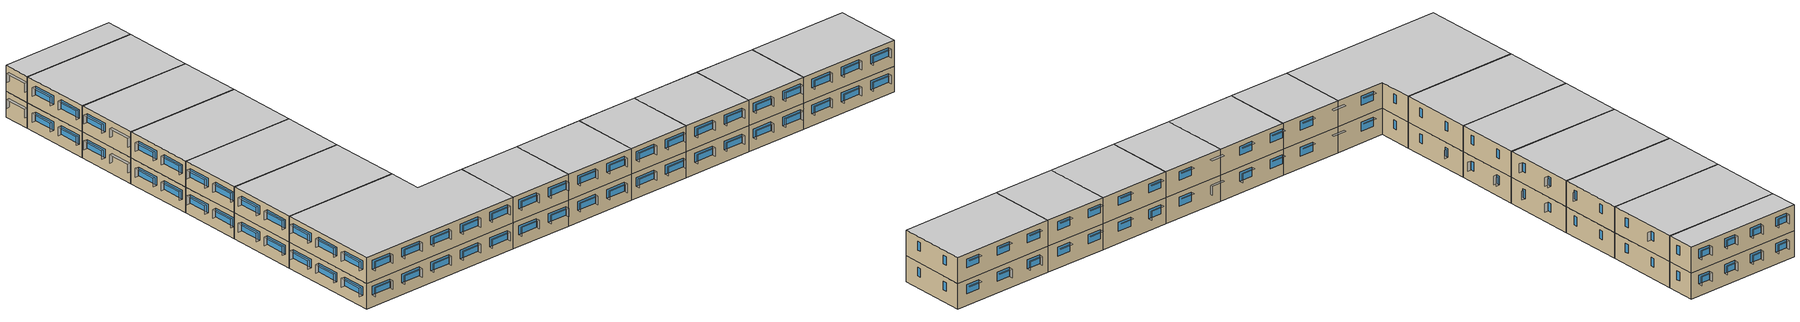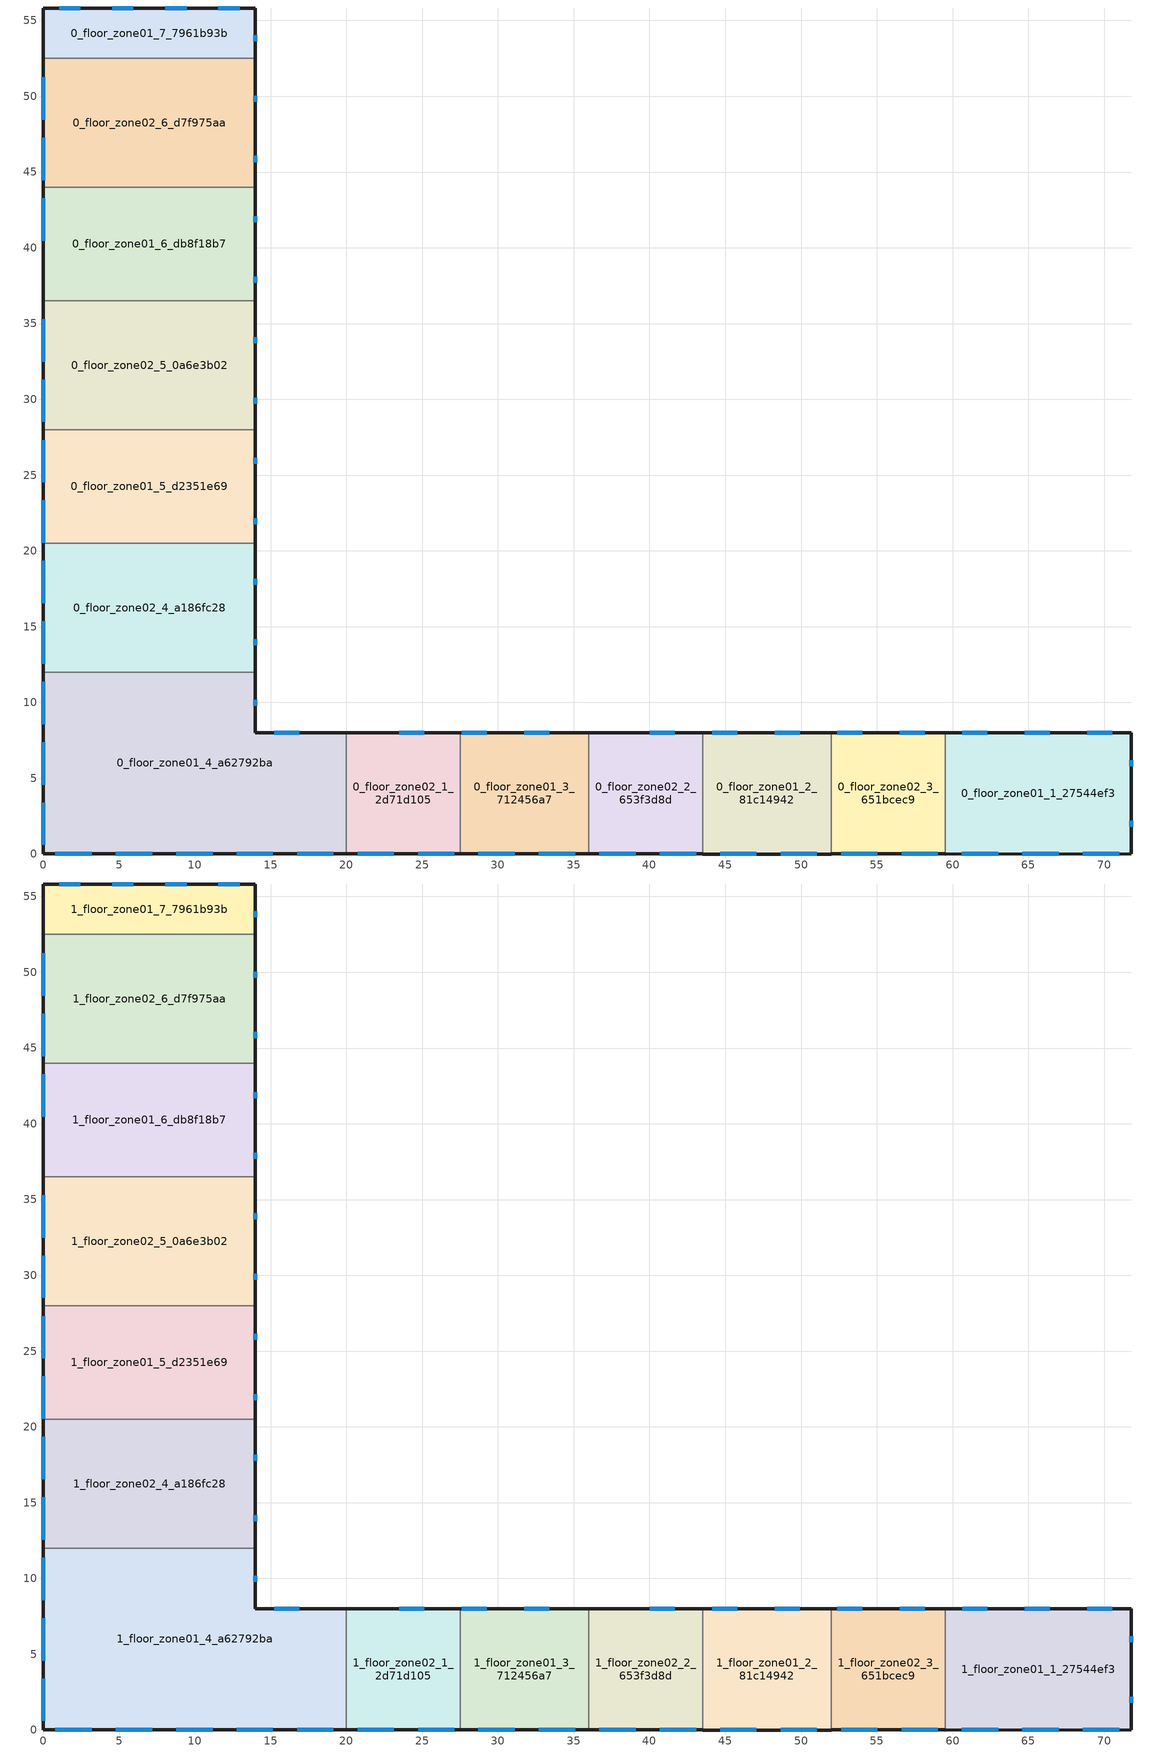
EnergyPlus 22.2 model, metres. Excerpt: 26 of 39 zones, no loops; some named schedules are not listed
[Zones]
0_floor_zone01_1_27544ef3
 floor ground (Floor): 71.79,8 71.79,0 59.5,0 59.5,8 z0
 wall outside (Ext_Wall): 59.5,0 71.79,0 71.79,8 59.5,8 z0:3
 wall to 0_floor_zone02_3_651bcec9 (Generic Interior Wall): 59.5,8 59.5,0 z0:3
 window (Windows): 68.6,0 70.99,0 / 64.61,0 67,0 / 60.62,0 63.01,0 / 71.79,5.8 71.79,6.2 / 71.79,1.8 71.79,2.2 / 62.29,8 60.64,8 / 66.42,8 64.77,8 / 70.55,8 68.9,8 z1.4:2.4
0_floor_zone01_2_81c14942
 floor ground (Floor): 52,8 52,0 43.5,0 43.5,8 z0
 wall outside (Ext_Wall): 52,8 43.5,8 / 43.5,0 52,0 z0:3
 wall to 0_floor_zone02_3_651bcec9 (Generic Interior Wall): 52,0 52,8 z0:3
 wall to 0_floor_zone02_2_653f3d8d (Generic Interior Wall): 43.5,8 43.5,0 z0:3
 window (Windows): 45.78,8 44.13,8 / 49.91,8 48.26,8 / 48.66,0 51.05,0 / 44.67,0 47.06,0 z1.4:2.4
0_floor_zone01_3_712456a7
 floor ground (Floor): 36,8 36,0 27.5,0 27.5,8 z0
 wall outside (Ext_Wall): 36,8 27.5,8 / 27.5,0 36,0 z0:3
 wall to 0_floor_zone02_2_653f3d8d (Generic Interior Wall): 36,0 36,8 z0:3
 wall to 0_floor_zone02_1_2d71d105 (Generic Interior Wall): 27.5,8 27.5,0 z0:3
 window (Windows): 29.27,8 27.62,8 / 33.4,8 31.75,8 / 32.7,0 35.1,0 / 28.71,0 31.11,0 z1.4:2.4
0_floor_zone01_4_a62792ba
 floor ground (Floor): 20,8 20,0 0,0 0,12 14,12 14,8 z0
 wall outside (Ext_Wall): 20,8 14,8 14,12 / 0,12 0,0 20,0 z0:3
 wall to 0_floor_zone02_4_a186fc28 (Generic Interior Wall): 14,12 0,12 z0:3
 wall to 0_floor_zone02_1_2d71d105 (Generic Interior Wall): 20,0 20,8 z0:3
 window (Windows): 16.89,8 15.24,8 / 14,9.79 14,10.19 / 0,3.39 0,0.6 / 0,7.38 0,4.59 / 0,11.36 0,8.57 / 16.75,0 19.14,0 / 12.76,0 15.16,0 / 8.77,0 11.17,0 / 4.79,0 7.18,0 / 0.8,0 3.19,0 z1.4:2.4
0_floor_zone01_5_d2351e69
 floor ground (Floor): 14,28 14,20.5 0,20.5 0,28 z0
 wall outside (Ext_Wall): 14,20.5 14,28 / 0,28 0,20.5 z0:3
 wall to 0_floor_zone02_5_0a6e3b02 (Generic Interior Wall): 14,28 0,28 z0:3
 wall to 0_floor_zone02_4_a186fc28 (Generic Interior Wall): 0,20.5 14,20.5 z0:3
 window (Windows): 14,25.73 14,26.13 / 14,21.75 14,22.15 / 0,23.33 0,20.54 / 0,27.31 0,24.52 z1.4:2.4
0_floor_zone01_6_db8f18b7
 floor ground (Floor): 14,44 14,36.5 0,36.5 0,44 z0
 wall outside (Ext_Wall): 14,36.5 14,44 / 0,44 0,36.5 z0:3
 wall to 0_floor_zone02_6_d7f975aa (Generic Interior Wall): 14,44 0,44 z0:3
 wall to 0_floor_zone02_5_0a6e3b02 (Generic Interior Wall): 0,36.5 14,36.5 z0:3
 window (Windows): 14,41.68 14,42.07 / 14,37.69 14,38.09 / 0,43.26 0,40.47 z1.4:2.4
0_floor_zone01_7_7961b93b
 floor ground (Floor): 14,55.82 14,52.5 0,52.5 0,55.82 z0
 wall outside (Ext_Wall): 14,52.5 14,55.82 0,55.82 0,52.5 z0:3
 wall to 0_floor_zone02_6_d7f975aa (Generic Interior Wall): 0,52.5 14,52.5 z0:3
 window (Windows): 14,53.63 14,54.03 / 2.45,55.82 1.05,55.82 / 5.95,55.82 4.55,55.82 / 9.45,55.82 8.05,55.82 / 12.95,55.82 11.55,55.82 z1.4:2.4
0_floor_zone02_1_2d71d105
 floor ground (Floor): 27.5,8 27.5,0 20,0 20,8 z0
 wall outside (Ext_Wall): 27.5,8 20,8 / 20,0 27.5,0 z0:3
 window (Windows): 25.14,8 23.49,8 / 24.73,0 27.12,0 / 20.74,0 23.13,0 z1.4:2.4
0_floor_zone02_2_653f3d8d
 floor ground (Floor): 43.5,8 43.5,0 36,0 36,8 z0
 wall outside (Ext_Wall): 43.5,8 36,8 / 36,0 43.5,0 z0:3
 window (Windows): 41.66,8 40,8 / 40.68,0 43.07,0 / 36.69,0 39.08,0 z1.4:2.4
0_floor_zone02_3_651bcec9
 floor ground (Floor): 59.5,8 59.5,0 52,0 52,8 z0
 wall outside (Ext_Wall): 59.5,8 52,8 / 52,0 59.5,0 z0:3
 window (Windows): 54.04,8 52.39,8 / 58.17,8 56.51,8 / 56.63,0 59.02,0 / 52.64,0 55.04,0 z1.4:2.4
0_floor_zone02_4_a186fc28
 floor ground (Floor): 14,20.5 14,12 0,12 0,20.5 z0
 wall outside (Ext_Wall): 0,20.5 0,12 / 14,12 14,20.5 z0:3
 window (Windows): 0,15.35 0,12.56 / 0,19.34 0,16.55 / 14,17.76 14,18.16 / 14,13.78 14,14.18 z1.4:2.4
0_floor_zone02_5_0a6e3b02
 floor ground (Floor): 14,36.5 14,28 0,28 0,36.5 z0
 wall outside (Ext_Wall): 0,36.5 0,28 / 14,28 14,36.5 z0:3
 window (Windows): 0,31.3 0,28.51 / 0,35.29 0,32.5 / 14,33.71 14,34.1 / 14,29.72 14,30.12 z1.4:2.4
0_floor_zone02_6_d7f975aa
 floor ground (Floor): 14,52.5 14,44 0,44 0,52.5 z0
 wall outside (Ext_Wall): 0,52.5 0,44 / 14,44 14,52.5 z0:3
 window (Windows): 0,47.25 0,44.46 / 0,51.24 0,48.45 / 14,49.65 14,50.05 / 14,45.66 14,46.06 z1.4:2.4
1_floor_zone01_1_27544ef3
 floor to 0_floor_zone01_1_27544ef3 (Generic Interior Floor): 71.79,8 71.79,0 59.5,0 59.5,8 z3
 wall outside (Ext_Wall): 59.5,0 71.79,0 71.79,8 59.5,8 z3:6
 wall to 1_floor_zone02_3_651bcec9 (Generic Interior Wall): 59.5,8 59.5,0 z3:6
 window (Windows): 68.6,0 70.99,0 / 64.61,0 67,0 / 60.62,0 63.01,0 / 71.79,5.8 71.79,6.2 / 71.79,1.8 71.79,2.2 / 62.29,8 60.64,8 / 66.42,8 64.77,8 / 70.55,8 68.9,8 z4.4:5.4
 ceiling to 2_floor_zone01_1_27544ef3 (Generic Interior Ceiling): 59.5,8 59.5,0 71.79,0 71.79,8 z6
1_floor_zone01_2_81c14942
 floor to 0_floor_zone01_2_81c14942 (Generic Interior Floor): 52,8 52,0 43.5,0 43.5,8 z3
 wall outside (Ext_Wall): 52,8 43.5,8 / 43.5,0 52,0 z3:6
 wall to 1_floor_zone02_3_651bcec9 (Generic Interior Wall): 52,0 52,8 z3:6
 wall to 1_floor_zone02_2_653f3d8d (Generic Interior Wall): 43.5,8 43.5,0 z3:6
 window (Windows): 45.78,8 44.13,8 / 49.91,8 48.26,8 / 48.66,0 51.05,0 / 44.67,0 47.06,0 z4.4:5.4
 ceiling to 2_floor_zone01_2_81c14942 (Generic Interior Ceiling): 43.5,8 43.5,0 52,0 52,8 z6
1_floor_zone01_3_712456a7
 floor to 0_floor_zone01_3_712456a7 (Generic Interior Floor): 36,8 36,0 27.5,0 27.5,8 z3
 wall outside (Ext_Wall): 36,8 27.5,8 / 27.5,0 36,0 z3:6
 wall to 1_floor_zone02_2_653f3d8d (Generic Interior Wall): 36,0 36,8 z3:6
 wall to 1_floor_zone02_1_2d71d105 (Generic Interior Wall): 27.5,8 27.5,0 z3:6
 window (Windows): 29.27,8 27.62,8 / 33.4,8 31.75,8 / 32.7,0 35.1,0 / 28.71,0 31.11,0 z4.4:5.4
 ceiling to 2_floor_zone01_3_712456a7 (Generic Interior Ceiling): 27.5,8 27.5,0 36,0 36,8 z6
1_floor_zone01_4_a62792ba
 floor to 0_floor_zone01_4_a62792ba (Generic Interior Floor): 20,8 20,0 0,0 0,12 14,12 14,8 z3
 wall outside (Ext_Wall): 20,8 14,8 14,12 / 0,12 0,0 20,0 z3:6
 wall to 1_floor_zone02_4_a186fc28 (Generic Interior Wall): 14,12 0,12 z3:6
 wall to 1_floor_zone02_1_2d71d105 (Generic Interior Wall): 20,0 20,8 z3:6
 window (Windows): 16.89,8 15.24,8 / 14,9.79 14,10.19 / 0,3.39 0,0.6 / 0,7.38 0,4.59 / 0,11.36 0,8.57 / 16.75,0 19.14,0 / 12.76,0 15.16,0 / 8.77,0 11.17,0 / 4.79,0 7.18,0 / 0.8,0 3.19,0 z4.4:5.4
 ceiling to 2_floor_zone01_4_a62792ba (Generic Interior Ceiling): 0,12 0,0 20,0 20,8 14,8 14,12 z6
1_floor_zone01_5_d2351e69
 floor to 0_floor_zone01_5_d2351e69 (Generic Interior Floor): 14,28 14,20.5 0,20.5 0,28 z3
 wall outside (Ext_Wall): 14,20.5 14,28 / 0,28 0,20.5 z3:6
 wall to 1_floor_zone02_5_0a6e3b02 (Generic Interior Wall): 14,28 0,28 z3:6
 wall to 1_floor_zone02_4_a186fc28 (Generic Interior Wall): 0,20.5 14,20.5 z3:6
 window (Windows): 14,25.73 14,26.13 / 14,21.75 14,22.15 / 0,23.33 0,20.54 / 0,27.31 0,24.52 z4.4:5.4
 ceiling to 2_floor_zone01_5_d2351e69 (Generic Interior Ceiling): 0,28 0,20.5 14,20.5 14,28 z6
1_floor_zone01_6_db8f18b7
 floor to 0_floor_zone01_6_db8f18b7 (Generic Interior Floor): 14,44 14,36.5 0,36.5 0,44 z3
 wall outside (Ext_Wall): 14,36.5 14,44 / 0,44 0,36.5 z3:6
 wall to 1_floor_zone02_6_d7f975aa (Generic Interior Wall): 14,44 0,44 z3:6
 wall to 1_floor_zone02_5_0a6e3b02 (Generic Interior Wall): 0,36.5 14,36.5 z3:6
 window (Windows): 14,41.68 14,42.07 / 14,37.69 14,38.09 / 0,43.26 0,40.47 z4.4:5.4
 ceiling to 2_floor_zone01_6_db8f18b7 (Generic Interior Ceiling): 0,44 0,36.5 14,36.5 14,44 z6
1_floor_zone01_7_7961b93b
 floor to 0_floor_zone01_7_7961b93b (Generic Interior Floor): 14,55.82 14,52.5 0,52.5 0,55.82 z3
 wall outside (Ext_Wall): 14,52.5 14,55.82 0,55.82 0,52.5 z3:6
 wall to 1_floor_zone02_6_d7f975aa (Generic Interior Wall): 0,52.5 14,52.5 z3:6
 window (Windows): 14,53.63 14,54.03 / 2.45,55.82 1.05,55.82 / 5.95,55.82 4.55,55.82 / 9.45,55.82 8.05,55.82 / 12.95,55.82 11.55,55.82 z4.4:5.4
 ceiling to 2_floor_zone01_7_7961b93b (Generic Interior Ceiling): 0,55.82 0,52.5 14,52.5 14,55.82 z6
1_floor_zone02_1_2d71d105
 floor to 0_floor_zone02_1_2d71d105 (Generic Interior Floor): 27.5,8 27.5,0 20,0 20,8 z3
 wall outside (Ext_Wall): 27.5,8 20,8 / 20,0 27.5,0 z3:6
 window (Windows): 25.14,8 23.49,8 / 24.73,0 27.12,0 / 20.74,0 23.13,0 z4.4:5.4
 ceiling to 2_floor_zone02_1_2d71d105 (Generic Interior Ceiling): 20,8 20,0 27.5,0 27.5,8 z6
1_floor_zone02_2_653f3d8d
 floor to 0_floor_zone02_2_653f3d8d (Generic Interior Floor): 43.5,8 43.5,0 36,0 36,8 z3
 wall outside (Ext_Wall): 43.5,8 36,8 / 36,0 43.5,0 z3:6
 window (Windows): 41.66,8 40,8 / 40.68,0 43.07,0 / 36.69,0 39.08,0 z4.4:5.4
 ceiling to 2_floor_zone02_2_653f3d8d (Generic Interior Ceiling): 36,8 36,0 43.5,0 43.5,8 z6
1_floor_zone02_3_651bcec9
 floor to 0_floor_zone02_3_651bcec9 (Generic Interior Floor): 59.5,8 59.5,0 52,0 52,8 z3
 wall outside (Ext_Wall): 59.5,8 52,8 / 52,0 59.5,0 z3:6
 window (Windows): 54.04,8 52.39,8 / 58.17,8 56.51,8 / 56.63,0 59.02,0 / 52.64,0 55.04,0 z4.4:5.4
 ceiling to 2_floor_zone02_3_651bcec9 (Generic Interior Ceiling): 52,8 52,0 59.5,0 59.5,8 z6
1_floor_zone02_4_a186fc28
 floor to 0_floor_zone02_4_a186fc28 (Generic Interior Floor): 14,20.5 14,12 0,12 0,20.5 z3
 wall outside (Ext_Wall): 0,20.5 0,12 / 14,12 14,20.5 z3:6
 window (Windows): 0,15.35 0,12.56 / 0,19.34 0,16.55 / 14,17.76 14,18.16 / 14,13.78 14,14.18 z4.4:5.4
 ceiling to 2_floor_zone02_4_a186fc28 (Generic Interior Ceiling): 0,20.5 0,12 14,12 14,20.5 z6
1_floor_zone02_5_0a6e3b02
 floor to 0_floor_zone02_5_0a6e3b02 (Generic Interior Floor): 14,36.5 14,28 0,28 0,36.5 z3
 wall outside (Ext_Wall): 0,36.5 0,28 / 14,28 14,36.5 z3:6
 window (Windows): 0,31.3 0,28.51 / 0,35.29 0,32.5 / 14,33.71 14,34.1 / 14,29.72 14,30.12 z4.4:5.4
 ceiling to 2_floor_zone02_5_0a6e3b02 (Generic Interior Ceiling): 0,36.5 0,28 14,28 14,36.5 z6
1_floor_zone02_6_d7f975aa
 floor to 0_floor_zone02_6_d7f975aa (Generic Interior Floor): 14,52.5 14,44 0,44 0,52.5 z3
 wall outside (Ext_Wall): 0,52.5 0,44 / 14,44 14,52.5 z3:6
 window (Windows): 0,47.25 0,44.46 / 0,51.24 0,48.45 / 14,49.65 14,50.05 / 14,45.66 14,46.06 z4.4:5.4
 ceiling to 2_floor_zone02_6_d7f975aa (Generic Interior Ceiling): 0,52.5 0,44 14,44 14,52.5 z6
shading: 8.05,55.82 8.05,56.27 / 2.45,56.27 2.45,55.82 / 9.45,56.27 9.45,55.82 / 11.55,55.82 11.55,56.27 / 12.95,56.27 12.95,55.82 / 1.05,55.82 1.05,56.27 / 4.55,55.82 4.55,56.27 / 5.95,56.27 5.95,55.82 / 0,44.46 -0.45,44.46 / 0,4.59 -0.45,4.59 / 0,24.52 -0.45,24.52 / -0.45,39.28 0,39.28 / 0,48.45 -0.45,48.45 / 0,0.6 -0.45,0.6 / -0.45,19.34 0,19.34 / -0.45,3.39 0,3.39 / 0,32.5 -0.45,32.5 / 0,36.48 -0.45,36.48 / -0.45,15.35 0,15.35 / -0.45,11.36 0,11.36 / 0,40.47 -0.45,40.47 / 0,28.51 -0.45,28.51 / -0.45,43.26 0,43.26 / 0,20.54 -0.45,20.54 / -0.45,51.24 0,51.24 / -0.45,47.25 0,47.25 / -0.45,55.23 0,55.23 / 0,52.43 -0.45,52.43 / 0,12.56 -0.45,12.56 / -0.45,23.33 0,23.33 / -0.45,27.31 0,27.31 / -0.45,35.29 0,35.29 / -0.45,31.3 0,31.3 / -0.45,7.38 0,7.38 / 0,16.55 -0.45,16.55 / 0,8.57 -0.45,8.57 / 39.08,0 39.08,-0.45 / 23.13,0 23.13,-0.45 / 51.05,0 51.05,-0.45 / 4.79,-0.45 4.79,0 / 32.7,-0.45 32.7,0 / 60.62,-0.45 60.62,0 / 43.07,0 43.07,-0.45 / 0.8,-0.45 0.8,0 / 67,0 67,-0.45 / 11.17,0 11.17,-0.45 / 19.14,0 19.14,-0.45 / 3.19,0 3.19,-0.45 / 68.6,-0.45 68.6,0 / 64.61,-0.45 64.61,0 / 55.04,0 55.04,-0.45 / 12.76,-0.45 12.76,0 / 59.02,0 59.02,-0.45 / 47.06,0 47.06,-0.45 / 63.01,0 63.01,-0.45 / 31.11,0 31.11,-0.45 / 35.1,0 35.1,-0.45 / 27.12,0 27.12,-0.45 / 52.64,-0.45 52.64,0 / 40.68,-0.45 40.68,0 / 36.69,-0.45 36.69,0 / 7.18,0 7.18,-0.45 / 56.63,-0.45 56.63,0 / 48.66,-0.45 48.66,0 / 44.67,-0.45 44.67,0 / 8.77,-0.45 8.77,0 / 15.16,0 15.16,-0.45 / 16.75,-0.45 16.75,0 / 70.99,0 70.99,-0.45 / 28.71,-0.45 28.71,0 / 20.74,-0.45 20.74,0 / 24.73,-0.45 24.73,0 / 14.45,33.71 14,33.71 / 14.45,49.65 14,49.65 / 14,34.1 14.45,34.1 / 14,38.09 14.45,38.09 / 14.45,29.72 14,29.72 z4.4:5.4; 2.45,56.27 2.45,55.82 / 8.05,55.82 8.05,56.27 / 4.55,55.82 4.55,56.27 / 1.05,55.82 1.05,56.27 / 12.95,56.27 12.95,55.82 / 5.95,56.27 5.95,55.82 / 9.45,56.27 9.45,55.82 / 11.55,55.82 11.55,56.27 / 40.68,-0.45 40.68,0 / 51.05,0 51.05,-0.45 / 63.01,0 63.01,-0.45 / 12.76,-0.45 12.76,0 / 4.79,-0.45 4.79,0 / 64.61,-0.45 64.61,0 / 47.06,0 47.06,-0.45 / 16.75,-0.45 16.75,0 / 55.04,0 55.04,-0.45 / 8.77,-0.45 8.77,0 / 35.1,0 35.1,-0.45 / 56.63,-0.45 56.63,0 / 19.14,0 19.14,-0.45 / 23.13,0 23.13,-0.45 / 60.62,-0.45 60.62,0 / 59.02,0 59.02,-0.45 / 52.64,-0.45 52.64,0 / 0.8,-0.45 0.8,0 / 15.16,0 15.16,-0.45 / 48.66,-0.45 48.66,0 / 11.17,0 11.17,-0.45 / 28.71,-0.45 28.71,0 / 39.08,0 39.08,-0.45 / 20.74,-0.45 20.74,0 / 67,0 67,-0.45 / 68.6,-0.45 68.6,0 / 27.12,0 27.12,-0.45 / 24.73,-0.45 24.73,0 / 32.7,-0.45 32.7,0 / 44.67,-0.45 44.67,0 / 36.69,-0.45 36.69,0 / 7.18,0 7.18,-0.45 / 70.99,0 70.99,-0.45 / 43.07,0 43.07,-0.45 / 3.19,0 3.19,-0.45 / 31.11,0 31.11,-0.45 / -0.45,23.33 0,23.33 / -0.45,31.3 0,31.3 / 0,36.48 -0.45,36.48 / -0.45,47.25 0,47.25 / -0.45,39.28 0,39.28 / -0.45,27.31 0,27.31 / -0.45,55.23 0,55.23 / 0,28.51 -0.45,28.51 / 0,0.6 -0.45,0.6 / 0,20.54 -0.45,20.54 / 0,52.43 -0.45,52.43 / -0.45,11.36 0,11.36 / 0,12.56 -0.45,12.56 / -0.45,15.35 0,15.35 / -0.45,43.26 0,43.26 / 0,16.55 -0.45,16.55 / -0.45,19.34 0,19.34 / 0,4.59 -0.45,4.59 / 0,24.52 -0.45,24.52 / 0,40.47 -0.45,40.47 / 0,48.45 -0.45,48.45 / 0,8.57 -0.45,8.57 / 0,44.46 -0.45,44.46 / -0.45,35.29 0,35.29 / 0,32.5 -0.45,32.5 / -0.45,7.38 0,7.38 / -0.45,3.39 0,3.39 / -0.45,51.24 0,51.24 / 14.45,21.75 14,21.75 / 45.78,8.45 45.78,8 / 60.64,8 60.64,8.45 / 14.45,25.73 14,25.73 / 14,30.12 14.45,30.12 / 14,26.13 14.45,26.13 / 64.77,8 64.77,8.45 / 62.29,8.45 62.29,8 / 14.45,33.71 14,33.71 / 33.4,8.45 33.4,8 / 14,18.16 14.45,18.16 / 37.53,8.45 37.53,8 z1.4:2.4; 0,35.29 0,32.5 -0.45,32.5 -0.45,35.29 z5.4; 0,35.29 0,32.5 -0.45,32.5 -0.45,35.29 z2.4; 0,55.23 0,52.43 -0.45,52.43 -0.45,55.23 z2.4; 0,39.28 0,36.48 -0.45,36.48 -0.45,39.28 z2.4; 0,51.24 0,48.45 -0.45,48.45 -0.45,51.24 z2.4; 0,39.28 0,36.48 -0.45,36.48 -0.45,39.28 z5.4; 0,51.24 0,48.45 -0.45,48.45 -0.45,51.24 z5.4; 0,55.23 0,52.43 -0.45,52.43 -0.45,55.23 z5.4; 0,3.39 0,0.6 -0.45,0.6 -0.45,3.39 z5.4; 0,3.39 0,0.6 -0.45,0.6 -0.45,3.39 z2.4; 0,15.35 0,12.56 -0.45,12.56 -0.45,15.35 z5.4; 0,19.34 0,16.55 -0.45,16.55 -0.45,19.34 z5.4; 0,15.35 0,12.56 -0.45,12.56 -0.45,15.35 z2.4; 0,23.33 0,20.54 -0.45,20.54 -0.45,23.33 z5.4; 0,19.34 0,16.55 -0.45,16.55 -0.45,19.34 z2.4; 0,23.33 0,20.54 -0.45,20.54 -0.45,23.33 z2.4; 0,7.38 0,4.59 -0.45,4.59 -0.45,7.38 z2.4; 0,7.38 0,4.59 -0.45,4.59 -0.45,7.38 z5.4; 0,47.25 0,44.46 -0.45,44.46 -0.45,47.25 z5.4; 0,27.31 0,24.52 -0.45,24.52 -0.45,27.31 z5.4; 0,43.26 0,40.47 -0.45,40.47 -0.45,43.26 z5.4; 0,31.3 0,28.51 -0.45,28.51 -0.45,31.3 z5.4; 0,31.3 0,28.51 -0.45,28.51 -0.45,31.3 z2.4; 0,43.26 0,40.47 -0.45,40.47 -0.45,43.26 z2.4; 0,27.31 0,24.52 -0.45,24.52 -0.45,27.31 z2.4; 0,47.25 0,44.46 -0.45,44.46 -0.45,47.25 z2.4; 0,11.36 0,8.57 -0.45,8.57 -0.45,11.36 z2.4; 0,11.36 0,8.57 -0.45,8.57 -0.45,11.36 z5.4; 43.07,0 43.07,-0.45 40.68,-0.45 40.68,0 z2.4; 35.1,0 35.1,-0.45 32.7,-0.45 32.7,0 z5.4; 47.06,0 47.06,-0.45 44.67,-0.45 44.67,0 z5.4; 55.04,0 55.04,-0.45 52.64,-0.45 52.64,0 z5.4; 47.06,0 47.06,-0.45 44.67,-0.45 44.67,0 z2.4; 59.02,0 59.02,-0.45 56.63,-0.45 56.63,0 z5.4; 43.07,0 43.07,-0.45 40.68,-0.45 40.68,0 z5.4; 51.05,0 51.05,-0.45 48.66,-0.45 48.66,0 z2.4; 55.04,0 55.04,-0.45 52.64,-0.45 52.64,0 z2.4; 39.08,0 39.08,-0.45 36.69,-0.45 36.69,0 z5.4; 59.02,0 59.02,-0.45 56.63,-0.45 56.63,0 z2.4; 35.1,0 35.1,-0.45 32.7,-0.45 32.7,0 z2.4; 39.08,0 39.08,-0.45 36.69,-0.45 36.69,0 z2.4; 51.05,0 51.05,-0.45 48.66,-0.45 48.66,0 z5.4; 31.11,0 31.11,-0.45 28.71,-0.45 28.71,0 z2.4; 23.13,0 23.13,-0.45 20.74,-0.45 20.74,0 z5.4; 19.14,0 19.14,-0.45 16.75,-0.45 16.75,0 z2.4; 23.13,0 23.13,-0.45 20.74,-0.45 20.74,0 z2.4; 15.16,0 15.16,-0.45 12.76,-0.45 12.76,0 z2.4; 31.11,0 31.11,-0.45 28.71,-0.45 28.71,0 z5.4; 27.12,0 27.12,-0.45 24.73,-0.45 24.73,0 z5.4; 19.14,0 19.14,-0.45 16.75,-0.45 16.75,0 z5.4; 27.12,0 27.12,-0.45 24.73,-0.45 24.73,0 z2.4; 15.16,0 15.16,-0.45 12.76,-0.45 12.76,0 z5.4; 7.18,0 7.18,-0.45 4.79,-0.45 4.79,0 z2.4; 7.18,0 7.18,-0.45 4.79,-0.45 4.79,0 z5.4; 70.99,0 70.99,-0.45 68.6,-0.45 68.6,0 z5.4; 67,0 67,-0.45 64.61,-0.45 64.61,0 z2.4; 63.01,0 63.01,-0.45 60.62,-0.45 60.62,0 z5.4; 67,0 67,-0.45 64.61,-0.45 64.61,0 z5.4; 63.01,0 63.01,-0.45 60.62,-0.45 60.62,0 z2.4; 70.99,0 70.99,-0.45 68.6,-0.45 68.6,0 z2.4; 3.19,0 3.19,-0.45 0.8,-0.45 0.8,0 z5.4; 3.19,0 3.19,-0.45 0.8,-0.45 0.8,0 z2.4; 11.17,0 11.17,-0.45 8.77,-0.45 8.77,0 z5.4; 11.17,0 11.17,-0.45 8.77,-0.45 8.77,0 z2.4; 45.78,8.45 45.78,8 44.13,8 44.13,8.45 z2.4; 58.17,8.45 58.17,8 56.51,8 56.51,8.45 z2.4; 45.78,8.45 45.78,8 44.13,8 44.13,8.45 z5.4; 58.17,8.45 58.17,8 56.51,8 56.51,8.45 z5.4; 29.27,8.45 29.27,8 27.62,8 27.62,8.45 z2.4; 29.27,8.45 29.27,8 27.62,8 27.62,8.45 z5.4; 54.04,8.45 54.04,8 52.39,8 52.39,8.45 z5.4; 54.04,8.45 54.04,8 52.39,8 52.39,8.45 z2.4; 66.42,8.45 66.42,8 64.77,8 64.77,8.45 z5.4; 21.02,8.45 21.02,8 19.37,8 19.37,8.45 z5.4; 41.66,8.45 41.66,8 40,8 40,8.45 z2.4; 41.66,8.45 41.66,8 40,8 40,8.45 z5.4; 21.02,8.45 21.02,8 19.37,8 19.37,8.45 z2.4; 66.42,8.45 66.42,8 64.77,8 64.77,8.45 z2.4; 25.14,8.45 25.14,8 23.49,8 23.49,8.45 z2.4; 33.4,8.45 33.4,8 31.75,8 31.75,8.45 z5.4; 33.4,8.45 33.4,8 31.75,8 31.75,8.45 z2.4; 25.14,8.45 25.14,8 23.49,8 23.49,8.45 z5.4; 62.29,8.45 62.29,8 60.64,8 60.64,8.45 z5.4; 62.29,8.45 62.29,8 60.64,8 60.64,8.45 z2.4; 49.91,8.45 49.91,8 48.26,8 48.26,8.45 z2.4; 16.89,8.45 16.89,8 15.24,8 15.24,8.45 z5.4; 49.91,8.45 49.91,8 48.26,8 48.26,8.45 z5.4; 70.55,8.45 70.55,8 68.9,8 68.9,8.45 z2.4; 37.53,8.45 37.53,8 35.88,8 35.88,8.45 z5.4; 70.55,8.45 70.55,8 68.9,8 68.9,8.45 z5.4; 37.53,8.45 37.53,8 35.88,8 35.88,8.45 z2.4; 16.89,8.45 16.89,8 15.24,8 15.24,8.45 z2.4; 5.95,56.27 5.95,55.82 4.55,55.82 4.55,56.27 z2.4; 12.95,56.27 12.95,55.82 11.55,55.82 11.55,56.27 z5.4; 9.45,56.27 9.45,55.82 8.05,55.82 8.05,56.27 z5.4; 5.95,56.27 5.95,55.82 4.55,55.82 4.55,56.27 z5.4; 12.95,56.27 12.95,55.82 11.55,55.82 11.55,56.27 z2.4; 9.45,56.27 9.45,55.82 8.05,55.82 8.05,56.27 z2.4; 2.45,56.27 2.45,55.82 1.05,55.82 1.05,56.27 z2.4; 2.45,56.27 2.45,55.82 1.05,55.82 1.05,56.27 z5.4
[Building]
Parametric_sim: North Axis {deg}=0; Terrain=City; Solar Distribution=FullExteriorWithReflections
[Site:Location]
Site 1: Latitude {deg}=0; Longitude {deg}=0; Time Zone {hr}=0; Elevation {m}=0
[Site:WaterMainsTemperature]
Calculation Method=CorrelationFromWeatherFile
[SizingPeriod:DesignDay] Day of Month=21; Dry-Bulb Temperature Range Modifier Type=DefaultMultipliers; Humidity Condition Type=Wetbulb; Barometric Pressure {Pa}=99114; Rain Indicator=No; Snow Indicator=No; Daylight Saving Time Indicator=No; Solar Model Indicator=ASHRAEClearSky; Begin Environment Reset Mode=FullResetAtBeginEnvironment
Name | Month | Day Type | Maximum Dry-Bulb Temperature {C} | Daily Dry-Bulb Temperature Range {deltaC} | Wetbulb or DewPoint at Maximum Dry-Bulb {C} | Wind Speed {m/s} | Wind Direction {deg} | Sky Clearness
udevalla_ LANDVETTER Cooling Design Day 0.4% Condns DB=>MWB | 7 | SummerDesignDay | 23.2964 | 8.7 | 14.3 | 3.3 | 137 | 1
udevalla_ LANDVETTER Heating Design Day 99.6% Condns DB | 1 | WinterDesignDay | -8.8 | 0 | -8.8 | 1.7 | 23 | 0
[Material] Thermal Absorptance=0.9
Name | Roughness | Thickness {m} | Conductivity {W/m-K} | Density {kg/m3} | Specific Heat {J/kg-K} | Solar Absorptance | Visible Absorptance
Generic Acoustic Tile | MediumSmooth | 0.02 | 0.06 | 368 | 590 | 0.2 | 0.2
Generic Ceiling Air Gap | Smooth | 0.1 | 0.556 | 1.28 | 1000 | 0.7 | 0.7
Generic Gypsum Board | MediumSmooth | 0.0127 | 0.16 | 800 | 1090 | 0.5 | 0.5
Generic LW Concrete | MediumRough | 0.1 | 0.53 | 1280 | 840 | 0.8 | 0.8
Generic Wall Air Gap | Smooth | 0.1 | 0.667 | 1.28 | 1000 | 0.7 | 0.7
[Material:NoMass] Roughness=MediumRough; Thermal Absorptance=0.9; Solar Absorptance=0.7; Visible Absorptance=0.7
Name | Thermal Resistance {m2-K/W}
OpaqueNoMassMaterial_222a46f8 | 1.25
OpaqueNoMassMaterial_d89a00b1 | 3.33333
[WindowMaterial:SimpleGlazingSystem]
window: U-Factor {W/m2-K}=0.7; Solar Heat Gain Coefficient=0.5; Visible Transmittance=0.6
[Construction]
Ext_Wall: OpaqueNoMassMaterial_222a46f8
Floor: OpaqueNoMassMaterial_d89a00b1
Generic Interior Ceiling: Generic LW Concrete, Generic Ceiling Air Gap, Generic Acoustic Tile
Generic Interior Floor: Generic Acoustic Tile, Generic Ceiling Air Gap, Generic LW Concrete
Generic Interior Wall: Generic Gypsum Board, Generic Wall Air Gap, Generic Gypsum Board
Windows: window
[Zone] Multiplier=1; Ceiling Height {m}=3; Part of Total Floor Area=Yes
Name | Volume {m3}
0_floor_zone01_1_27544ef3; 1_floor_zone01_1_27544ef3 | 294.888
0_floor_zone01_2_81c14942; 0_floor_zone01_3_712456a7; 1_floor_zone01_2_81c14942; 1_floor_zone01_3_712456a7 | 204
0_floor_zone01_4_a62792ba; 1_floor_zone01_4_a62792ba | 648
0_floor_zone01_5_d2351e69; 0_floor_zone01_6_db8f18b7; 1_floor_zone01_5_d2351e69; 1_floor_zone01_6_db8f18b7 | 315
0_floor_zone01_7_7961b93b; 1_floor_zone01_7_7961b93b | 139.608
0_floor_zone02_1_2d71d105; 0_floor_zone02_2_653f3d8d; 0_floor_zone02_3_651bcec9; 1_floor_zone02_1_2d71d105; 1_floor_zone02_2_653f3d8d; 1_floor_zone02_3_651bcec9 | 180
0_floor_zone02_4_a186fc28; 0_floor_zone02_5_0a6e3b02; 0_floor_zone02_6_d7f975aa; 1_floor_zone02_4_a186fc28; 1_floor_zone02_5_0a6e3b02; 1_floor_zone02_6_d7f975aa | 357
[Space]
Name | Zone | Space Type
0_floor_zone01_1_27544ef3_Space | 0_floor_zone01_1_27544ef3 | zone 01 program
0_floor_zone01_2_81c14942_Space | 0_floor_zone01_2_81c14942 | zone 01 program
0_floor_zone01_3_712456a7_Space | 0_floor_zone01_3_712456a7 | zone 01 program
0_floor_zone01_4_a62792ba_Space | 0_floor_zone01_4_a62792ba | zone 01 program
0_floor_zone01_5_d2351e69_Space | 0_floor_zone01_5_d2351e69 | zone 01 program
0_floor_zone01_6_db8f18b7_Space | 0_floor_zone01_6_db8f18b7 | zone 01 program
0_floor_zone01_7_7961b93b_Space | 0_floor_zone01_7_7961b93b | zone 01 program
0_floor_zone02_1_2d71d105_Space | 0_floor_zone02_1_2d71d105 | zone 02 program
0_floor_zone02_2_653f3d8d_Space | 0_floor_zone02_2_653f3d8d | zone 02 program
0_floor_zone02_3_651bcec9_Space | 0_floor_zone02_3_651bcec9 | zone 02 program
0_floor_zone02_4_a186fc28_Space | 0_floor_zone02_4_a186fc28 | zone 02 program
0_floor_zone02_5_0a6e3b02_Space | 0_floor_zone02_5_0a6e3b02 | zone 02 program
0_floor_zone02_6_d7f975aa_Space | 0_floor_zone02_6_d7f975aa | zone 02 program
1_floor_zone01_1_27544ef3_Space | 1_floor_zone01_1_27544ef3 | zone 01 program
1_floor_zone01_2_81c14942_Space | 1_floor_zone01_2_81c14942 | zone 01 program
1_floor_zone01_3_712456a7_Space | 1_floor_zone01_3_712456a7 | zone 01 program
1_floor_zone01_4_a62792ba_Space | 1_floor_zone01_4_a62792ba | zone 01 program
1_floor_zone01_5_d2351e69_Space | 1_floor_zone01_5_d2351e69 | zone 01 program
1_floor_zone01_6_db8f18b7_Space | 1_floor_zone01_6_db8f18b7 | zone 01 program
1_floor_zone01_7_7961b93b_Space | 1_floor_zone01_7_7961b93b | zone 01 program
1_floor_zone02_1_2d71d105_Space | 1_floor_zone02_1_2d71d105 | zone 02 program
1_floor_zone02_2_653f3d8d_Space | 1_floor_zone02_2_653f3d8d | zone 02 program
1_floor_zone02_3_651bcec9_Space | 1_floor_zone02_3_651bcec9 | zone 02 program
1_floor_zone02_4_a186fc28_Space | 1_floor_zone02_4_a186fc28 | zone 02 program
1_floor_zone02_5_0a6e3b02_Space | 1_floor_zone02_5_0a6e3b02 | zone 02 program
1_floor_zone02_6_d7f975aa_Space | 1_floor_zone02_6_d7f975aa | zone 02 program
[SpaceList]
zone 01 program: 0_floor_zone01_1_27544ef3_Space, 2_floor_zone01_1_27544ef3_Space, 0_floor_zone01_2_81c14942_Space, 0_floor_zone01_3_712456a7_Space, 0_floor_zone01_4_a62792ba_Space, 1_floor_zone01_2_81c14942_Space, 0_floor_zone01_5_d2351e69_Space, 2_floor_zone01_3_712456a7_Space, 0_floor_zone01_6_db8f18b7_Space, 0_floor_zone01_7_7961b93b_Space, 1_floor_zone01_7_7961b93b_Space, 1_floor_zone01_1_27544ef3_Space, 1_floor_zone01_3_712456a7_Space, 1_floor_zone01_4_a62792ba_Space, 2_floor_zone01_2_81c14942_Space, 1_floor_zone01_5_d2351e69_Space, 1_floor_zone01_6_db8f18b7_Space, 2_floor_zone01_7_7961b93b_Space, 2_floor_zone01_6_db8f18b7_Space, 2_floor_zone01_4_a62792ba_Space, 2_floor_zone01_5_d2351e69_Space
zone 02 program: 0_floor_zone02_5_0a6e3b02_Space, 0_floor_zone02_4_a186fc28_Space, 0_floor_zone02_1_2d71d105_Space, 0_floor_zone02_2_653f3d8d_Space, 0_floor_zone02_3_651bcec9_Space, 2_floor_zone02_6_d7f975aa_Space, 0_floor_zone02_6_d7f975aa_Space, 1_floor_zone02_6_d7f975aa_Space, 1_floor_zone02_2_653f3d8d_Space, 1_floor_zone02_1_2d71d105_Space, 1_floor_zone02_3_651bcec9_Space, 1_floor_zone02_4_a186fc28_Space, 1_floor_zone02_5_0a6e3b02_Space, 2_floor_zone02_1_2d71d105_Space, 2_floor_zone02_4_a186fc28_Space, 2_floor_zone02_2_653f3d8d_Space, 2_floor_zone02_3_651bcec9_Space, 2_floor_zone02_5_0a6e3b02_Space
[Lights] Schedule=ApartmentMidRise LTG_APT_SCH; Design Level Calculation Method=Watts/Area; Watts per Zone Floor Area {W/m2}=11.5174; Return Air Fraction=0; Fraction Radiant=0.6; Fraction Visible=0.2; Fraction Replaceable=1
Name | Zone or ZoneList or Space or SpaceList
2013::MidriseApartment::Apartment_Lighting 2 | zone 01 program
2013::MidriseApartment::Apartment_Lighting | zone 02 program
[People] Number of People Schedule=ApartmentMidRise OCC_APT_SCH; Number of People Calculation Method=People/Area; People per Floor Area {person/m2}=0.0283091; Fraction Radiant=0.3; Activity Level Schedule=ApartmentMidRise Activity Schedule
Name | Zone or ZoneList or Space or SpaceList
2013::MidriseApartment::Apartment_People 2 | zone 01 program
2013::MidriseApartment::Apartment_People | zone 02 program
[ElectricEquipment] Schedule=ApartmentMidRise EQP_APT_SCH; Design Level Calculation Method=Watts/Area; Watts per Zone Floor Area {W/m2}=3.42407; Fraction Latent=0; Fraction Radiant=0.5; Fraction Lost=0
Name | Zone or ZoneList or Space or SpaceList
CustomEquipment 2 | zone 01 program
CustomEquipment | zone 02 program
[ZoneInfiltration:DesignFlowRate] Schedule=Always On; Design Flow Rate Calculation Method=Flow/ExteriorArea; Flow Rate per Exterior Surface Area {m3/s-m2}=0.00056; Constant Term Coefficient=1; Temperature Term Coefficient=0; Velocity Term Coefficient=0
Name | Zone or ZoneList or Space or SpaceList
infiltration_Current 1 | zone 01 program
infiltration_Current | zone 02 program
[ZoneControl:Thermostat] Temperature Difference Between Cutout And Setpoint {deltaC}=0
Name | Zone or ZoneList | Control Type Schedule | Control 1
0_floor_zone01_1_27544ef3 Thermostat | 0_floor_zone01_1_27544ef3 | 0_floor_zone01_1_27544ef3 Thermostat Schedule | zone01_1_27544ef3_Setpoint
0_floor_zone01_2_81c14942 Thermostat | 0_floor_zone01_2_81c14942 | 0_floor_zone01_2_81c14942 Thermostat Schedule | zone01_2_81c14942_Setpoint
0_floor_zone01_3_712456a7 Thermostat | 0_floor_zone01_3_712456a7 | 0_floor_zone01_3_712456a7 Thermostat Schedule | zone01_3_712456a7_Setpoint
0_floor_zone01_4_a62792ba Thermostat | 0_floor_zone01_4_a62792ba | 0_floor_zone01_4_a62792ba Thermostat Schedule | zone01_4_a62792ba_Setpoint
0_floor_zone01_5_d2351e69 Thermostat | 0_floor_zone01_5_d2351e69 | 0_floor_zone01_5_d2351e69 Thermostat Schedule | zone01_5_d2351e69_Setpoint
0_floor_zone01_6_db8f18b7 Thermostat | 0_floor_zone01_6_db8f18b7 | 0_floor_zone01_6_db8f18b7 Thermostat Schedule | zone01_6_db8f18b7_Setpoint
0_floor_zone01_7_7961b93b Thermostat | 0_floor_zone01_7_7961b93b | 0_floor_zone01_7_7961b93b Thermostat Schedule | zone01_7_7961b93b_Setpoint
0_floor_zone02_1_2d71d105 Thermostat | 0_floor_zone02_1_2d71d105 | 0_floor_zone02_1_2d71d105 Thermostat Schedule | zone02_1_2d71d105_Setpoint
0_floor_zone02_2_653f3d8d Thermostat | 0_floor_zone02_2_653f3d8d | 0_floor_zone02_2_653f3d8d Thermostat Schedule | zone02_2_653f3d8d_Setpoint
0_floor_zone02_3_651bcec9 Thermostat | 0_floor_zone02_3_651bcec9 | 0_floor_zone02_3_651bcec9 Thermostat Schedule | zone02_3_651bcec9_Setpoint
0_floor_zone02_4_a186fc28 Thermostat | 0_floor_zone02_4_a186fc28 | 0_floor_zone02_4_a186fc28 Thermostat Schedule | zone02_4_a186fc28_Setpoint
0_floor_zone02_5_0a6e3b02 Thermostat | 0_floor_zone02_5_0a6e3b02 | 0_floor_zone02_5_0a6e3b02 Thermostat Schedule | zone02_5_0a6e3b02_Setpoint
0_floor_zone02_6_d7f975aa Thermostat | 0_floor_zone02_6_d7f975aa | 0_floor_zone02_6_d7f975aa Thermostat Schedule | zone02_6_d7f975aa_Setpoint
1_floor_zone01_1_27544ef3 Thermostat | 1_floor_zone01_1_27544ef3 | 1_floor_zone01_1_27544ef3 Thermostat Schedule | zone01_1_27544ef3_Setpoint 1
1_floor_zone01_2_81c14942 Thermostat | 1_floor_zone01_2_81c14942 | 1_floor_zone01_2_81c14942 Thermostat Schedule | zone01_2_81c14942_Setpoint 1
1_floor_zone01_3_712456a7 Thermostat | 1_floor_zone01_3_712456a7 | 1_floor_zone01_3_712456a7 Thermostat Schedule | zone01_3_712456a7_Setpoint 1
1_floor_zone01_4_a62792ba Thermostat | 1_floor_zone01_4_a62792ba | 1_floor_zone01_4_a62792ba Thermostat Schedule | zone01_4_a62792ba_Setpoint 1
1_floor_zone01_5_d2351e69 Thermostat | 1_floor_zone01_5_d2351e69 | 1_floor_zone01_5_d2351e69 Thermostat Schedule | zone01_5_d2351e69_Setpoint 1
1_floor_zone01_6_db8f18b7 Thermostat | 1_floor_zone01_6_db8f18b7 | 1_floor_zone01_6_db8f18b7 Thermostat Schedule | zone01_6_db8f18b7_Setpoint 1
1_floor_zone01_7_7961b93b Thermostat | 1_floor_zone01_7_7961b93b | 1_floor_zone01_7_7961b93b Thermostat Schedule | zone01_7_7961b93b_Setpoint 1
1_floor_zone02_1_2d71d105 Thermostat | 1_floor_zone02_1_2d71d105 | 1_floor_zone02_1_2d71d105 Thermostat Schedule | zone02_1_2d71d105_Setpoint 1
1_floor_zone02_2_653f3d8d Thermostat | 1_floor_zone02_2_653f3d8d | 1_floor_zone02_2_653f3d8d Thermostat Schedule | zone02_2_653f3d8d_Setpoint 1
1_floor_zone02_3_651bcec9 Thermostat | 1_floor_zone02_3_651bcec9 | 1_floor_zone02_3_651bcec9 Thermostat Schedule | zone02_3_651bcec9_Setpoint 1
1_floor_zone02_4_a186fc28 Thermostat | 1_floor_zone02_4_a186fc28 | 1_floor_zone02_4_a186fc28 Thermostat Schedule | zone02_4_a186fc28_Setpoint 1
1_floor_zone02_5_0a6e3b02 Thermostat | 1_floor_zone02_5_0a6e3b02 | 1_floor_zone02_5_0a6e3b02 Thermostat Schedule | zone02_5_0a6e3b02_Setpoint 1
1_floor_zone02_6_d7f975aa Thermostat | 1_floor_zone02_6_d7f975aa | 1_floor_zone02_6_d7f975aa Thermostat Schedule | zone02_6_d7f975aa_Setpoint 1
[ThermostatSetpoint:DualSetpoint] Cooling Setpoint Temperature Schedule=ApartmentMidRise CLGSETP_APT_SCH
Name | Heating Setpoint Temperature Schedule
zone01_1_27544ef3_Setpoint; zone01_1_27544ef3_Setpoint 1 | zone01_1_27544ef3_Setpoint_HtgSetp
zone01_2_81c14942_Setpoint; zone01_2_81c14942_Setpoint 1 | zone01_2_81c14942_Setpoint_HtgSetp
zone01_3_712456a7_Setpoint; zone01_3_712456a7_Setpoint 1 | zone01_3_712456a7_Setpoint_HtgSetp
zone01_4_a62792ba_Setpoint; zone01_4_a62792ba_Setpoint 1 | zone01_4_a62792ba_Setpoint_HtgSetp
zone01_5_d2351e69_Setpoint; zone01_5_d2351e69_Setpoint 1 | zone01_5_d2351e69_Setpoint_HtgSetp
zone01_6_db8f18b7_Setpoint; zone01_6_db8f18b7_Setpoint 1 | zone01_6_db8f18b7_Setpoint_HtgSetp
zone01_7_7961b93b_Setpoint; zone01_7_7961b93b_Setpoint 1 | zone01_7_7961b93b_Setpoint_HtgSetp
zone02_1_2d71d105_Setpoint; zone02_1_2d71d105_Setpoint 1 | zone02_1_2d71d105_Setpoint_HtgSetp
zone02_2_653f3d8d_Setpoint; zone02_2_653f3d8d_Setpoint 1 | zone02_2_653f3d8d_Setpoint_HtgSetp
zone02_3_651bcec9_Setpoint; zone02_3_651bcec9_Setpoint 1 | zone02_3_651bcec9_Setpoint_HtgSetp
zone02_4_a186fc28_Setpoint; zone02_4_a186fc28_Setpoint 1 | zone02_4_a186fc28_Setpoint_HtgSetp
zone02_5_0a6e3b02_Setpoint; zone02_5_0a6e3b02_Setpoint 1 | zone02_5_0a6e3b02_Setpoint_HtgSetp
zone02_6_d7f975aa_Setpoint; zone02_6_d7f975aa_Setpoint 1 | zone02_6_d7f975aa_Setpoint_HtgSetp
[DesignSpecification:OutdoorAir] Outdoor Air Method=Sum; Outdoor Air Flow per Person {m3/s-person}=0; Outdoor Air Flow per Zone Floor Area {m3/s-m2}=0; Outdoor Air Flow per Zone {m3/s}=0; Outdoor Air Flow Air Changes per Hour {1/hr}=0.5
minimum ventilation 1; minimum ventilation
[Zone equipment]
0_floor_zone01_1_27544ef3: 0_floor_zone01_1_27544ef3 Ideal Loads Air System
0_floor_zone01_2_81c14942: 0_floor_zone01_2_81c14942 Ideal Loads Air System
0_floor_zone01_3_712456a7: 0_floor_zone01_3_712456a7 Ideal Loads Air System
0_floor_zone01_4_a62792ba: 0_floor_zone01_4_a62792ba Ideal Loads Air System
0_floor_zone01_5_d2351e69: 0_floor_zone01_5_d2351e69 Ideal Loads Air System
0_floor_zone01_6_db8f18b7: 0_floor_zone01_6_db8f18b7 Ideal Loads Air System
0_floor_zone01_7_7961b93b: 0_floor_zone01_7_7961b93b Ideal Loads Air System
0_floor_zone02_1_2d71d105: 0_floor_zone02_1_2d71d105 Ideal Loads Air System
0_floor_zone02_2_653f3d8d: 0_floor_zone02_2_653f3d8d Ideal Loads Air System
0_floor_zone02_3_651bcec9: 0_floor_zone02_3_651bcec9 Ideal Loads Air System
0_floor_zone02_4_a186fc28: 0_floor_zone02_4_a186fc28 Ideal Loads Air System
0_floor_zone02_5_0a6e3b02: 0_floor_zone02_5_0a6e3b02 Ideal Loads Air System
0_floor_zone02_6_d7f975aa: 0_floor_zone02_6_d7f975aa Ideal Loads Air System
1_floor_zone01_1_27544ef3: 1_floor_zone01_1_27544ef3 Ideal Loads Air System
1_floor_zone01_2_81c14942: 1_floor_zone01_2_81c14942 Ideal Loads Air System
1_floor_zone01_3_712456a7: 1_floor_zone01_3_712456a7 Ideal Loads Air System
1_floor_zone01_4_a62792ba: 1_floor_zone01_4_a62792ba Ideal Loads Air System
1_floor_zone01_5_d2351e69: 1_floor_zone01_5_d2351e69 Ideal Loads Air System
1_floor_zone01_6_db8f18b7: 1_floor_zone01_6_db8f18b7 Ideal Loads Air System
1_floor_zone01_7_7961b93b: 1_floor_zone01_7_7961b93b Ideal Loads Air System
1_floor_zone02_1_2d71d105: 1_floor_zone02_1_2d71d105 Ideal Loads Air System
1_floor_zone02_2_653f3d8d: 1_floor_zone02_2_653f3d8d Ideal Loads Air System
1_floor_zone02_3_651bcec9: 1_floor_zone02_3_651bcec9 Ideal Loads Air System
1_floor_zone02_4_a186fc28: 1_floor_zone02_4_a186fc28 Ideal Loads Air System
1_floor_zone02_5_0a6e3b02: 1_floor_zone02_5_0a6e3b02 Ideal Loads Air System
1_floor_zone02_6_d7f975aa: 1_floor_zone02_6_d7f975aa Ideal Loads Air System
[Sizing:Zone] Zone Cooling Design Supply Air Temperature Input Method=SupplyAirTemperature; Zone Cooling Design Supply Air Temperature {C}=14; Zone Cooling Design Supply Air Temperature Difference {deltaC}=11.11; Zone Heating Design Supply Air Temperature Input Method=SupplyAirTemperature; Zone Heating Design Supply Air Temperature {C}=40; Zone Heating Design Supply Air Temperature Difference {deltaC}=11.11; Zone Cooling Design Supply Air Humidity Ratio {kgWater/kgDryAir}=0.0085; Zone Heating Design Supply Air Humidity Ratio {kgWater/kgDryAir}=0.008; Cooling Design Air Flow Method=DesignDay; Cooling Design Air Flow Rate {m3/s}=0; Cooling Minimum Air Flow per Zone Floor Area {m3/s-m2}=0.000762; Cooling Minimum Air Flow {m3/s}=0; Cooling Minimum Air Flow Fraction=0; Heating Design Air Flow Method=DesignDay; Heating Design Air Flow Rate {m3/s}=0; Heating Maximum Air Flow per Zone Floor Area {m3/s-m2}=0.002032; Heating Maximum Air Flow {m3/s}=0.141576; Heating Maximum Air Flow Fraction=0.3; Account for Dedicated Outdoor Air System=No; Zone Load Sizing Method=Sensible Load Only No Latent Load; Zone Latent Cooling Design Supply Air Humidity Ratio Input Method=HumidityRatioDifference; Zone Cooling Design Supply Air Humidity Ratio Difference {kgWater/kgDryAir}=0.005; Zone Latent Heating Design Supply Air Humidity Ratio Input Method=HumidityRatioDifference; Zone Humidification Design Supply Air Humidity Ratio Difference {kgWater/kgDryAir}=0.005
Name | Design Specification Outdoor Air Object
0_floor_zone01_1_27544ef3 | 0_floor_zone01_1_27544ef3 DSOA Space List
0_floor_zone01_2_81c14942 | 0_floor_zone01_2_81c14942 DSOA Space List
0_floor_zone01_3_712456a7 | 0_floor_zone01_3_712456a7 DSOA Space List
0_floor_zone01_4_a62792ba | 0_floor_zone01_4_a62792ba DSOA Space List
0_floor_zone01_5_d2351e69 | 0_floor_zone01_5_d2351e69 DSOA Space List
0_floor_zone01_6_db8f18b7 | 0_floor_zone01_6_db8f18b7 DSOA Space List
0_floor_zone01_7_7961b93b | 0_floor_zone01_7_7961b93b DSOA Space List
0_floor_zone02_1_2d71d105 | 0_floor_zone02_1_2d71d105 DSOA Space List
0_floor_zone02_2_653f3d8d | 0_floor_zone02_2_653f3d8d DSOA Space List
0_floor_zone02_3_651bcec9 | 0_floor_zone02_3_651bcec9 DSOA Space List
0_floor_zone02_4_a186fc28 | 0_floor_zone02_4_a186fc28 DSOA Space List
0_floor_zone02_5_0a6e3b02 | 0_floor_zone02_5_0a6e3b02 DSOA Space List
0_floor_zone02_6_d7f975aa | 0_floor_zone02_6_d7f975aa DSOA Space List
1_floor_zone01_1_27544ef3 | 1_floor_zone01_1_27544ef3 DSOA Space List
1_floor_zone01_2_81c14942 | 1_floor_zone01_2_81c14942 DSOA Space List
1_floor_zone01_3_712456a7 | 1_floor_zone01_3_712456a7 DSOA Space List
1_floor_zone01_4_a62792ba | 1_floor_zone01_4_a62792ba DSOA Space List
1_floor_zone01_5_d2351e69 | 1_floor_zone01_5_d2351e69 DSOA Space List
1_floor_zone01_6_db8f18b7 | 1_floor_zone01_6_db8f18b7 DSOA Space List
1_floor_zone01_7_7961b93b | 1_floor_zone01_7_7961b93b DSOA Space List
1_floor_zone02_1_2d71d105 | 1_floor_zone02_1_2d71d105 DSOA Space List
1_floor_zone02_2_653f3d8d | 1_floor_zone02_2_653f3d8d DSOA Space List
1_floor_zone02_3_651bcec9 | 1_floor_zone02_3_651bcec9 DSOA Space List
1_floor_zone02_4_a186fc28 | 1_floor_zone02_4_a186fc28 DSOA Space List
1_floor_zone02_5_0a6e3b02 | 1_floor_zone02_5_0a6e3b02 DSOA Space List
1_floor_zone02_6_d7f975aa | 1_floor_zone02_6_d7f975aa DSOA Space List
[DesignSpecification:OutdoorAir:SpaceList]
Name | Space Name 1 | Space Design Specification Outdoor Air Object Name 1
0_floor_zone01_1_27544ef3 DSOA Space List | 0_floor_zone01_1_27544ef3_Space | minimum ventilation 1
0_floor_zone01_2_81c14942 DSOA Space List | 0_floor_zone01_2_81c14942_Space | minimum ventilation 1
0_floor_zone01_3_712456a7 DSOA Space List | 0_floor_zone01_3_712456a7_Space | minimum ventilation 1
0_floor_zone01_4_a62792ba DSOA Space List | 0_floor_zone01_4_a62792ba_Space | minimum ventilation 1
0_floor_zone01_5_d2351e69 DSOA Space List | 0_floor_zone01_5_d2351e69_Space | minimum ventilation 1
0_floor_zone01_6_db8f18b7 DSOA Space List | 0_floor_zone01_6_db8f18b7_Space | minimum ventilation 1
0_floor_zone01_7_7961b93b DSOA Space List | 0_floor_zone01_7_7961b93b_Space | minimum ventilation 1
0_floor_zone02_1_2d71d105 DSOA Space List | 0_floor_zone02_1_2d71d105_Space | minimum ventilation
0_floor_zone02_2_653f3d8d DSOA Space List | 0_floor_zone02_2_653f3d8d_Space | minimum ventilation
0_floor_zone02_3_651bcec9 DSOA Space List | 0_floor_zone02_3_651bcec9_Space | minimum ventilation
0_floor_zone02_4_a186fc28 DSOA Space List | 0_floor_zone02_4_a186fc28_Space | minimum ventilation
0_floor_zone02_5_0a6e3b02 DSOA Space List | 0_floor_zone02_5_0a6e3b02_Space | minimum ventilation
0_floor_zone02_6_d7f975aa DSOA Space List | 0_floor_zone02_6_d7f975aa_Space | minimum ventilation
1_floor_zone01_1_27544ef3 DSOA Space List | 1_floor_zone01_1_27544ef3_Space | minimum ventilation 1
1_floor_zone01_2_81c14942 DSOA Space List | 1_floor_zone01_2_81c14942_Space | minimum ventilation 1
1_floor_zone01_3_712456a7 DSOA Space List | 1_floor_zone01_3_712456a7_Space | minimum ventilation 1
1_floor_zone01_4_a62792ba DSOA Space List | 1_floor_zone01_4_a62792ba_Space | minimum ventilation 1
1_floor_zone01_5_d2351e69 DSOA Space List | 1_floor_zone01_5_d2351e69_Space | minimum ventilation 1
1_floor_zone01_6_db8f18b7 DSOA Space List | 1_floor_zone01_6_db8f18b7_Space | minimum ventilation 1
1_floor_zone01_7_7961b93b DSOA Space List | 1_floor_zone01_7_7961b93b_Space | minimum ventilation 1
1_floor_zone02_1_2d71d105 DSOA Space List | 1_floor_zone02_1_2d71d105_Space | minimum ventilation
1_floor_zone02_2_653f3d8d DSOA Space List | 1_floor_zone02_2_653f3d8d_Space | minimum ventilation
1_floor_zone02_3_651bcec9 DSOA Space List | 1_floor_zone02_3_651bcec9_Space | minimum ventilation
1_floor_zone02_4_a186fc28 DSOA Space List | 1_floor_zone02_4_a186fc28_Space | minimum ventilation
1_floor_zone02_5_0a6e3b02 DSOA Space List | 1_floor_zone02_5_0a6e3b02_Space | minimum ventilation
1_floor_zone02_6_d7f975aa DSOA Space List | 1_floor_zone02_6_d7f975aa_Space | minimum ventilation
[Schedule:Year]
ApartmentMidRise LTG_APT_SCH: ApartmentMidRise LTG_APT_SCH Week Rule - Jan1-Dec31, 1, 1, 12, 31
ApartmentMidRise OCC_APT_SCH: ApartmentMidRise OCC_APT_SCH Week Rule - Jan1-Dec31, 1, 1, 12, 31
ApartmentMidRise Activity Schedule: ApartmentMidRise Activity Schedule Week Rule - Jan1-Dec31, 1, 1, 12, 31
ApartmentMidRise EQP_APT_SCH: ApartmentMidRise EQP_APT_SCH Week Rule - Jan1-Dec31, 1, 1, 12, 31
Always On: Always On Week Rule - Jan1-Dec31, 1, 1, 12, 31
[Schedule:Compact]
0_floor_zone01_1_27544ef3 Thermostat Schedule; 0_floor_zone01_2_81c14942 Thermostat Schedule; 0_floor_zone01_3_712456a7 Thermostat Schedule; 0_floor_zone01_4_a62792ba Thermostat Schedule; 0_floor_zone01_5_d2351e69 Thermostat Schedule; 0_floor_zone01_6_db8f18b7 Thermostat Schedule; 0_floor_zone01_7_7961b93b Thermostat Schedule; 0_floor_zone02_1_2d71d105 Thermostat Schedule; 0_floor_zone02_2_653f3d8d Thermostat Schedule; 0_floor_zone02_3_651bcec9 Thermostat Schedule; 0_floor_zone02_4_a186fc28 Thermostat Schedule; 0_floor_zone02_5_0a6e3b02 Thermostat Schedule; 0_floor_zone02_6_d7f975aa Thermostat Schedule; 1_floor_zone01_1_27544ef3 Thermostat Schedule; 1_floor_zone01_2_81c14942 Thermostat Schedule; 1_floor_zone01_3_712456a7 Thermostat Schedule; 1_floor_zone01_4_a62792ba Thermostat Schedule; 1_floor_zone01_5_d2351e69 Thermostat Schedule; 1_floor_zone01_6_db8f18b7 Thermostat Schedule: Through: 12/31, For: AllDays, Until: 24:00, 4
